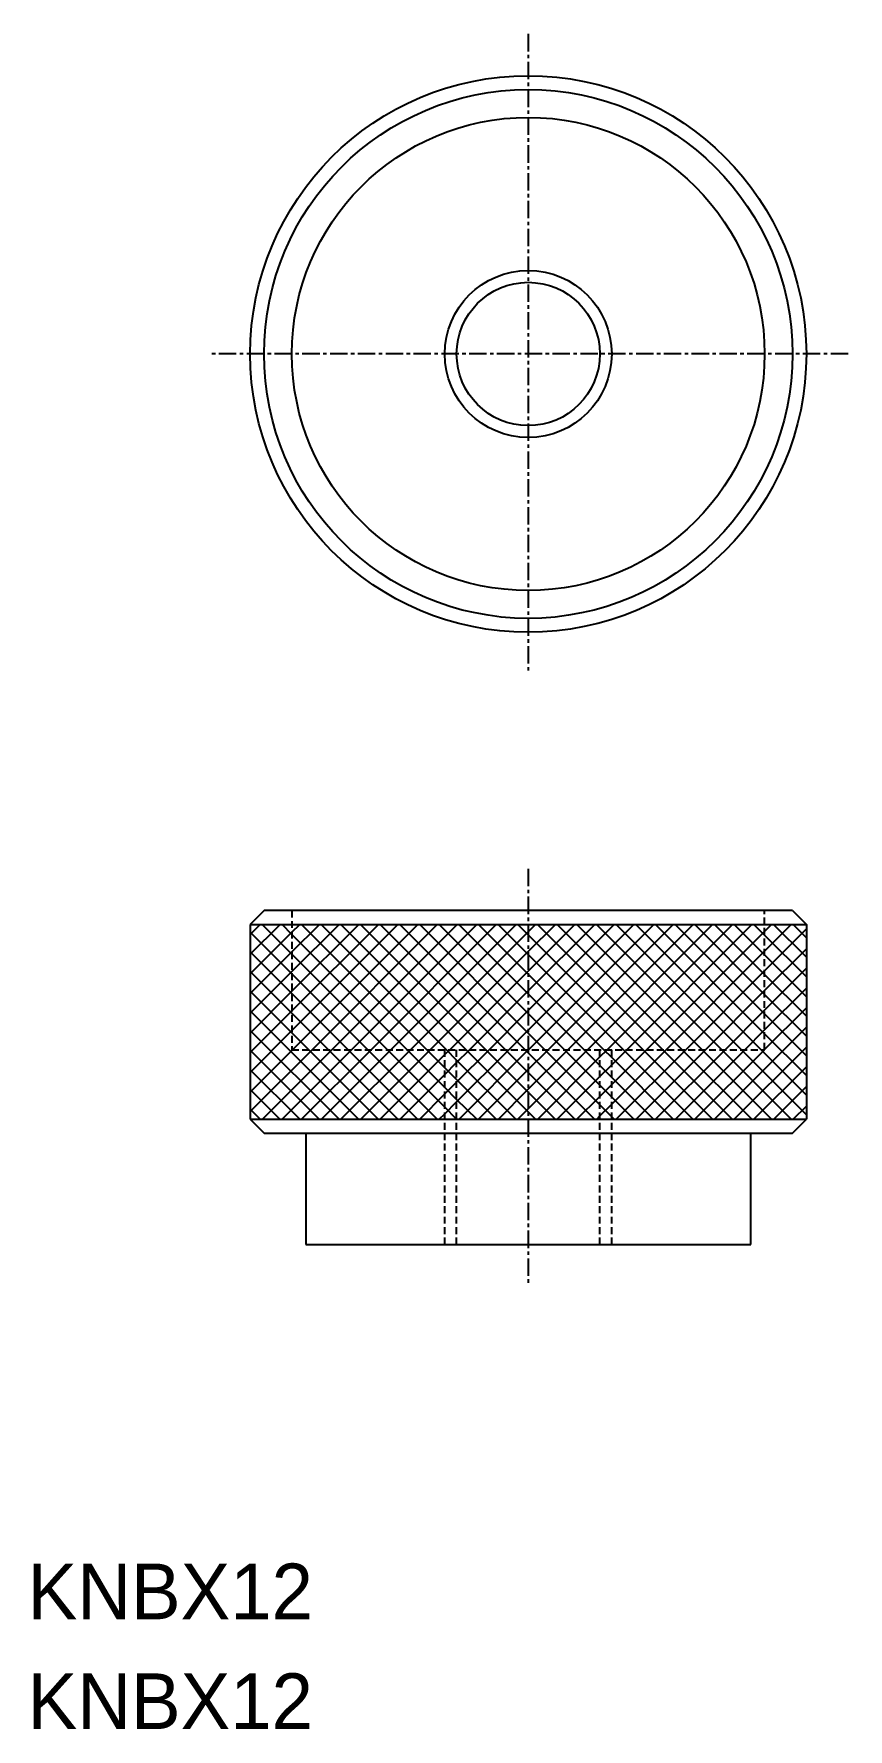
# Model space of a CAD drawing. Extents: x -12758 to -12699, y -327 to -205.
import ezdxf

# ---------------------------------------------------------------- set-up
doc = ezdxf.new("R2010")
doc.units = 0
doc.linetypes.add('CENTER', pattern=[2, 1.25, -0.25, 0.25, -0.25])
doc.linetypes.add('DASHED', pattern=[0.75, 0.5, -0.25])
doc.layers.get('0').update_dxf_attribs({"linetype": 'CONTINUOUS'})
doc.layers.add('CENTER', color=1, linetype='CENTER')

# ---------------------------------------------------------------- blocks, each defined once
blk = doc.blocks.new('*X113')
at = {"color": 0, "linetype": 'CONTINUOUS'}
for p, q in [((-12742.16, -271.62), (-12740.01, -269.48)), ((-12742.16, -270.21), (-12741.43, -269.48)), ((-12739.16, -273.02), (-12742.16, -270.02)), ((-12742.16, -273.03), (-12739.16, -270.03)), ((-12739.16, -271.61), (-12741.29, -269.48)), ((-12739.16, -270.2), (-12739.87, -269.48)), ((-12739.16, -277.11), (-12731.53, -269.48)), ((-12739.16, -275.69), (-12732.94, -269.48)), ((-12739.16, -274.28), (-12734.35, -269.48)), ((-12739.16, -272.86), (-12735.77, -269.48)), ((-12739.16, -271.45), (-12737.18, -269.48)), ((-12739.16, -270.03), (-12738.6, -269.48)), ((-12730.87, -278.48), (-12739.16, -270.2)), ((-12739.11, -278.48), (-12730.11, -269.48)), ((-12729.46, -278.48), (-12738.46, -269.48)), ((-12737.7, -278.48), (-12728.7, -269.48)), ((-12728.05, -278.48), (-12737.05, -269.48)), ((-12736.28, -278.48), (-12727.28, -269.48)), ((-12726.63, -278.48), (-12735.63, -269.48)), ((-12734.87, -278.48), (-12725.87, -269.48)), ((-12725.22, -278.48), (-12734.22, -269.48)), ((-12733.46, -278.48), (-12724.46, -269.48)), ((-12723.8, -278.48), (-12732.8, -269.48)), ((-12732.04, -278.48), (-12723.04, -269.48)), ((-12722.39, -278.48), (-12731.39, -269.48)), ((-12730.63, -278.48), (-12722.16, -270)), ((-12722.16, -277.3), (-12729.97, -269.48)), ((-12722.16, -275.88), (-12728.56, -269.48)), ((-12722.16, -274.47), (-12727.15, -269.48)), ((-12722.16, -273.05), (-12725.73, -269.48)), ((-12722.16, -271.64), (-12724.32, -269.48)), ((-12722.16, -270.22), (-12722.9, -269.48)), ((-12722.16, -277.08), (-12714.56, -269.48)), ((-12722.16, -275.66), (-12715.97, -269.48)), ((-12722.16, -274.25), (-12717.38, -269.48)), ((-12722.16, -272.83), (-12718.8, -269.48)), ((-12722.16, -271.42), (-12720.21, -269.48)), ((-12722.16, -270), (-12721.63, -269.48)), ((-12713.9, -278.48), (-12722.16, -270.22)), ((-12722.14, -278.48), (-12713.14, -269.48)), ((-12712.49, -278.48), (-12721.49, -269.48)), ((-12720.73, -278.48), (-12711.73, -269.48)), ((-12711.08, -278.48), (-12720.08, -269.48)), ((-12719.31, -278.48), (-12710.31, -269.48)), ((-12709.66, -278.48), (-12718.66, -269.48)), ((-12717.9, -278.48), (-12708.9, -269.48)), ((-12708.25, -278.48), (-12717.25, -269.48)), ((-12716.48, -278.48), (-12707.48, -269.48)), ((-12706.83, -278.48), (-12715.83, -269.48)), ((-12715.07, -278.48), (-12706.07, -269.48)), ((-12705.42, -278.48), (-12714.42, -269.48)), ((-12713.66, -278.48), (-12705.16, -269.98)), ((-12705.16, -277.33), (-12713, -269.48)), ((-12705.16, -275.91), (-12711.59, -269.48)), ((-12705.16, -274.5), (-12710.18, -269.48)), ((-12705.16, -273.08), (-12708.76, -269.48)), ((-12705.16, -271.67), (-12707.35, -269.48)), ((-12705.16, -270.25), (-12705.93, -269.48)), ((-12705.16, -271.39), (-12703.24, -269.48)), ((-12705.16, -269.98), (-12704.66, -269.48)), ((-12705.16, -272.8), (-12702.16, -269.8)), ((-12702.16, -273.25), (-12705.16, -270.25)), ((-12702.16, -271.84), (-12704.52, -269.48)), ((-12702.16, -270.43), (-12703.1, -269.48)), ((-12739.16, -274.44), (-12742.16, -271.44)), ((-12742.16, -274.45), (-12739.16, -271.45)), ((-12732.29, -278.48), (-12739.16, -271.61)), ((-12729.21, -278.48), (-12722.16, -271.42)), ((-12715.32, -278.48), (-12722.16, -271.64)), ((-12712.24, -278.48), (-12705.16, -271.39)), ((-12705.16, -274.22), (-12702.16, -271.22)), ((-12702.16, -274.67), (-12705.16, -271.67)), ((-12739.16, -275.85), (-12742.16, -272.85)), ((-12742.16, -275.86), (-12739.16, -272.86)), ((-12727.8, -278.48), (-12722.16, -272.83)), ((-12710.83, -278.48), (-12705.16, -272.8)), ((-12705.16, -275.63), (-12702.16, -272.63)), ((-12733.7, -278.48), (-12739.16, -273.02)), ((-12716.73, -278.48), (-12722.16, -273.05)), ((-12702.16, -276.08), (-12705.16, -273.08)), ((-12705.16, -277.05), (-12702.16, -274.05)), ((-12739.16, -277.27), (-12742.16, -274.27)), ((-12742.16, -277.28), (-12739.16, -274.28)), ((-12735.12, -278.48), (-12739.16, -274.44)), ((-12726.38, -278.48), (-12722.16, -274.25)), ((-12718.15, -278.48), (-12722.16, -274.47)), ((-12709.41, -278.48), (-12705.16, -274.22)), ((-12702.16, -277.5), (-12705.16, -274.5)), ((-12734.36, -283.48), (-12742.16, -275.68)), ((-12742.16, -278.69), (-12739.16, -275.69)), ((-12736.53, -278.48), (-12739.16, -275.85)), ((-12724.97, -278.48), (-12722.16, -275.66)), ((-12719.56, -278.48), (-12722.16, -275.88)), ((-12708, -278.48), (-12705.16, -275.63)), ((-12705.16, -278.46), (-12702.16, -275.46)), ((-12702.16, -278.91), (-12705.16, -275.91)), ((-12735.77, -283.48), (-12742.16, -277.09)), ((-12742.16, -280.11), (-12739.16, -277.11)), ((-12737.95, -278.48), (-12739.16, -277.27)), ((-12723.56, -278.48), (-12722.16, -277.08)), ((-12720.97, -278.48), (-12722.16, -277.3)), ((-12708.76, -283.48), (-12702.16, -276.87)), ((-12706.58, -278.48), (-12705.16, -277.05)), ((-12702.16, -280.33), (-12705.16, -277.33)), ((-12742.16, -282.93), (-12737.7, -278.48)), ((-12742.16, -281.52), (-12739.11, -278.48)), ((-12737.19, -283.48), (-12742.16, -278.51)), ((-12741.28, -283.48), (-12736.28, -278.48)), ((-12739.87, -283.48), (-12734.87, -278.48)), ((-12738.46, -283.48), (-12733.46, -278.48)), ((-12732.95, -283.48), (-12737.95, -278.48)), ((-12737.04, -283.48), (-12732.04, -278.48)), ((-12731.53, -283.48), (-12736.53, -278.48)), ((-12735.63, -283.48), (-12730.63, -278.48)), ((-12730.12, -283.48), (-12735.12, -278.48)), ((-12734.21, -283.48), (-12729.21, -278.48)), ((-12728.7, -283.48), (-12733.7, -278.48)), ((-12732.8, -283.48), (-12728.16, -278.83)), ((-12728.16, -282.61), (-12732.29, -278.48)), ((-12728.16, -281.2), (-12730.87, -278.48)), ((-12728.16, -279.78), (-12729.46, -278.48)), ((-12728.16, -278.83), (-12727.8, -278.48)), ((-12727.31, -279.22), (-12728.05, -278.48)), ((-12727.31, -282.23), (-12723.56, -278.48)), ((-12727.31, -280.81), (-12724.97, -278.48)), ((-12727.31, -279.4), (-12726.38, -278.48)), ((-12727.14, -283.48), (-12722.16, -278.49)), ((-12722.16, -282.95), (-12726.63, -278.48)), ((-12722.16, -281.54), (-12725.22, -278.48)), ((-12722.16, -280.12), (-12723.8, -278.48)), ((-12722.16, -278.71), (-12722.39, -278.48)), ((-12722.16, -282.73), (-12717.9, -278.48)), ((-12722.16, -281.32), (-12719.31, -278.48)), ((-12722.16, -279.9), (-12720.73, -278.48)), ((-12722.16, -278.49), (-12722.14, -278.48)), ((-12717.39, -283.48), (-12722.16, -278.71)), ((-12717.01, -282.45), (-12720.97, -278.48)), ((-12717.01, -281.03), (-12719.56, -278.48)), ((-12717.01, -279.62), (-12718.15, -278.48)), ((-12717.01, -279), (-12716.48, -278.48)), ((-12716.16, -279.05), (-12716.73, -278.48)), ((-12716.16, -282.39), (-12712.24, -278.48)), ((-12716.16, -280.98), (-12713.66, -278.48)), ((-12716.16, -279.56), (-12715.07, -278.48)), ((-12715.83, -283.48), (-12710.83, -278.48)), ((-12710.32, -283.48), (-12715.32, -278.48)), ((-12714.41, -283.48), (-12709.41, -278.48)), ((-12708.9, -283.48), (-12713.9, -278.48)), ((-12713, -283.48), (-12708, -278.48)), ((-12707.49, -283.48), (-12712.49, -278.48)), ((-12711.58, -283.48), (-12706.58, -278.48)), ((-12706.08, -283.48), (-12711.08, -278.48)), ((-12710.17, -283.48), (-12705.17, -278.48)), ((-12704.66, -283.48), (-12709.66, -278.48)), ((-12703.25, -283.48), (-12708.25, -278.48)), ((-12707.34, -283.48), (-12702.16, -278.29)), ((-12702.16, -283.15), (-12706.83, -278.48)), ((-12702.16, -281.74), (-12705.42, -278.48)), ((-12705.17, -278.48), (-12705.16, -278.46)), ((-12738.6, -283.48), (-12742.16, -279.92)), ((-12728.16, -280.25), (-12727.31, -279.4)), ((-12727.31, -280.63), (-12728.16, -279.78)), ((-12723.05, -283.48), (-12727.31, -279.22)), ((-12725.73, -283.48), (-12722.16, -279.9)), ((-12718.8, -283.48), (-12722.16, -280.12)), ((-12721.48, -283.48), (-12717.01, -279)), ((-12717.01, -280.41), (-12716.16, -279.56)), ((-12716.16, -280.47), (-12717.01, -279.62)), ((-12711.73, -283.48), (-12716.16, -279.05)), ((-12705.93, -283.48), (-12702.16, -279.7)), ((-12740.02, -283.48), (-12742.16, -281.34)), ((-12731.38, -283.48), (-12728.16, -280.25)), ((-12728.16, -281.66), (-12727.31, -280.81)), ((-12727.31, -282.05), (-12728.16, -281.2)), ((-12724.46, -283.48), (-12727.31, -280.63)), ((-12724.31, -283.48), (-12722.16, -281.32)), ((-12720.07, -283.48), (-12717.01, -280.41)), ((-12717.01, -281.83), (-12716.16, -280.98)), ((-12716.16, -281.88), (-12717.01, -281.03)), ((-12713.15, -283.48), (-12716.16, -280.47)), ((-12704.51, -283.48), (-12702.16, -281.12)), ((-12729.97, -283.48), (-12728.16, -281.66)), ((-12728.16, -283.08), (-12727.31, -282.23)), ((-12727.31, -283.46), (-12728.16, -282.61)), ((-12725.87, -283.48), (-12727.31, -282.05)), ((-12720.22, -283.48), (-12722.16, -281.54)), ((-12718.66, -283.48), (-12717.01, -281.83)), ((-12717.01, -283.24), (-12716.16, -282.39)), ((-12716.16, -283.3), (-12717.01, -282.45)), ((-12714.56, -283.48), (-12716.16, -281.88)), ((-12703.1, -283.48), (-12702.16, -282.53)), ((-12741.43, -283.48), (-12742.16, -282.75)), ((-12728.56, -283.48), (-12728.16, -283.08)), ((-12727.29, -283.48), (-12727.31, -283.46)), ((-12722.9, -283.48), (-12722.16, -282.73)), ((-12721.63, -283.48), (-12722.16, -282.95)), ((-12717.24, -283.48), (-12717.01, -283.24)), ((-12715.97, -283.48), (-12716.16, -283.3))]:
    blk.add_line(p, q, dxfattribs=at)

msp = doc.modelspace()

# ---------------------------------------------------------------- linework, layer by layer
at = {"color": 7, "linetype": 'CONTINUOUS'}
for p, q in [((-12741.16, -268.48), (-12742.16, -269.48)), ((-12703.16, -268.48), (-12741.16, -268.48)), ((-12703.16, -268.48), (-12702.16, -269.48)), ((-12742.16, -269.48), (-12742.16, -283.48)), ((-12742.16, -269.48), (-12702.16, -269.48)), ((-12702.16, -269.48), (-12702.16, -283.48)), ((-12742.16, -283.48), (-12741.16, -284.48)), ((-12742.16, -283.48), (-12702.16, -283.48)), ((-12703.16, -284.48), (-12702.16, -283.48)), ((-12741.16, -284.48), (-12703.16, -284.48)), ((-12738.16, -284.48), (-12738.16, -292.48)), ((-12706.16, -292.48), (-12706.16, -284.48)), ((-12716.16, -285.48), (-12716.16, -285.48)), ((-12716.16, -288.98), (-12716.16, -288.98)), ((-12738.16, -292.48), (-12706.16, -292.48))]:
    msp.add_line(p, q, dxfattribs=at)
at = {"color": 3, "linetype": 'DASHED'}
for p, q in [((-12739.16, -268.48), (-12739.16, -278.48)), ((-12705.16, -278.48), (-12705.16, -268.48)), ((-12739.16, -278.48), (-12705.16, -278.48)), ((-12728.16, -292.48), (-12728.16, -278.48)), ((-12727.31, -292.48), (-12727.31, -278.48)), ((-12717.01, -292.48), (-12717.01, -278.48)), ((-12716.16, -292.48), (-12716.16, -278.48))]:
    msp.add_line(p, q, dxfattribs=at)
at = {"color": 7, "linetype": 'CONTINUOUS'}
for radius in [20, 19, 17, 5.15]:
    msp.add_circle((-12722.16, -228.48), radius, dxfattribs=at)
at = {"color": 3}
msp.add_circle((-12722.16, -228.48), 6, dxfattribs=at)
at = {"layer": 'CENTER', "color": 1, "linetype": 'CENTER'}
for p, q in [((-12722.16, -205.48), (-12722.16, -251.48)), ((-12699.16, -228.48), (-12745.16, -228.48)), ((-12722.16, -265.48), (-12722.16, -295.48))]:
    msp.add_line(p, q, dxfattribs=at)

# ---------------------------------------------------------------- block references
at = {"color": 7, "linetype": 'CONTINUOUS'}
msp.add_blockref('*X113', (0, 0), dxfattribs=at)

# ---------------------------------------------------------------- texts
for p in [(-12758.16, -319.41), (-12758.16, -327.3)]:
    msp.add_text('KNBX12', height=4, dxfattribs=at).set_placement(p)

doc.saveas('drawing.dxf')
